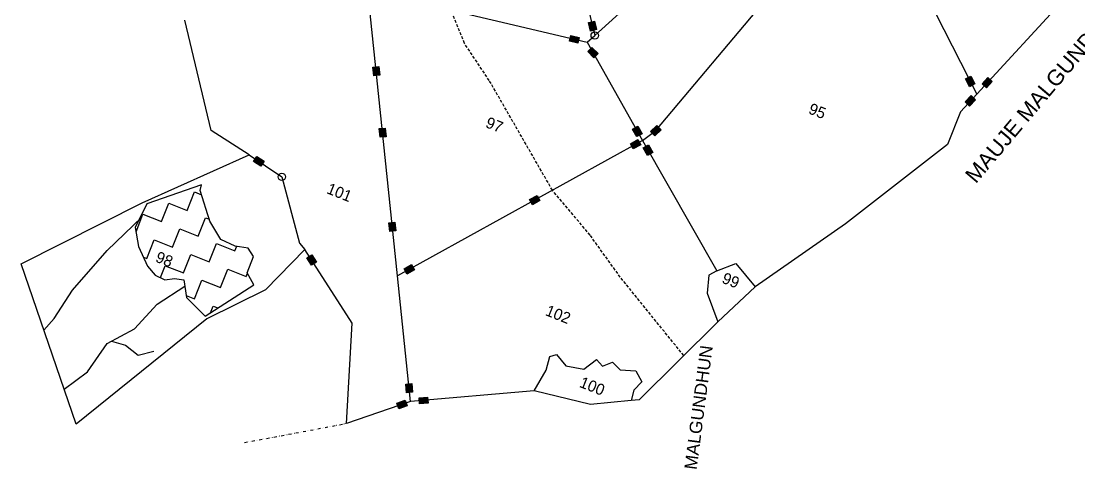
# Model space of a CAD drawing. Header units: metres. Extents: x 314619 to 317984, y 1901318 to 1905653.
# Drawn here: x 314619 to 316425, y 1901318 to 1902082 of the extents above; entities that cross this region are included whole.
import ezdxf

# ---------------------------------------------------------------- set-up
doc = ezdxf.new("R2010")
doc.units = ezdxf.units.M
doc.header["$MEASUREMENT"] = 0
doc.linetypes.add('DASHED', pattern=[0.75, 0.5, -0.25])
doc.linetypes.add('DIVIDE', pattern=[1.25, 0.5, -0.25, 0, -0.25, 0, -0.25])
for name, color, linetype in [('LINE_FOOTPATH', 1, 'DASHED'), ('LINE_WATER', 4, 'Continuous'), ('POLY_HATCH', 12, 'Continuous'), ('POLY_PARCEL', 6, 'Continuous'), ('TEXT_MAPOUT', 7, 'Continuous'), ('TEXT_PARCEL', 7, 'Continuous'), ('V_BOUND_LINE', 7, 'Continuous'), ('V_DIVIDE_LINE', 7, 'DIVIDE')]:
    doc.layers.add(name, color=color, linetype=linetype)
doc.styles.get("Standard").update_dxf_attribs({"font": 'arial.ttf'})
doc.styles.add('TEXT_MAP', font='')
doc.styles.get('TEXT_MAP').set_extended_font_data('Kruti Dev 050')

msp = doc.modelspace()

# ---------------------------------------------------------------- hatches: boundary and pattern name
for points in [[(315591.6, 1902065.1), (315601.6, 1902067.5), (315598.1, 1902081.9), (315588.1, 1902079.5)], [(315569.9, 1902044.3), (315572.2, 1902054.3), (315557.8, 1902057.7), (315555.4, 1902047.7)], [(315594, 1902037.2), (315586.8, 1902029.9), (315597.4, 1902019.5), (315604.6, 1902026.8)], [(315221.4, 1901988.6), (315231.6, 1901989.7), (315230.1, 1902004.4), (315219.9, 1902003.3)], [(316238.6, 1901970), (316247.7, 1901974.7), (316241, 1901987.9), (316231.9, 1901983.3)], [(316259.9, 1901974.9), (316267.5, 1901967.9), (316277.5, 1901978.8), (316270, 1901985.8)], [(316248.9, 1901947.9), (316241.4, 1901954.9), (316231.3, 1901944), (316238.8, 1901937)], [(315232.3, 1901883.7), (315242.5, 1901884.8), (315241, 1901899.5), (315230.8, 1901898.5)], [(315670.6, 1901884.9), (315679.5, 1901889.9), (315672.3, 1901902.8), (315663.3, 1901897.8)], [(315694.1, 1901893.9), (315701.2, 1901886.4), (315711.9, 1901896.6), (315704.9, 1901904.1)], [(315677.5, 1901871), (315672.5, 1901880), (315659.6, 1901872.8), (315664.5, 1901863.8)], [(315688.8, 1901852.8), (315697.7, 1901857.9), (315690.4, 1901870.8), (315681.4, 1901865.7)], [(315028.4, 1901834.4), (315034.1, 1901842.9), (315021.8, 1901851.2), (315016.1, 1901842.7)], [(315505.2, 1901775.8), (315500.2, 1901784.7), (315487.3, 1901777.6), (315492.2, 1901768.6)], [(315248.9, 1901723), (315259.1, 1901724.1), (315257.6, 1901738.8), (315247.4, 1901737.8)], [(315115.7, 1901683.3), (315107.1, 1901677.8), (315115.1, 1901665.3), (315123.7, 1901670.9)], [(315273.1, 1901659.2), (315278, 1901650.2), (315291, 1901657.4), (315286, 1901666.4)], [(315277.5, 1901447.6), (315287.7, 1901448.6), (315286.2, 1901463.4), (315276, 1901462.3)], [(315278.3, 1901425.3), (315275, 1901435), (315260.9, 1901430.2), (315264.2, 1901420.5)], [(315298.7, 1901439.1), (315299.6, 1901428.9), (315314.3, 1901430.2), (315313.4, 1901440.4)]]:
    msp.add_hatch(color=256).paths.add_polyline_path(points)

# ---------------------------------------------------------------- linework, layer by layer
for p, q in [((315588.1, 1902079.5), (315598.1, 1902081.9)), ((315591.6, 1902065.1), (315588.1, 1902079.5)), ((315598.1, 1902081.9), (315601.6, 1902067.5)), ((315601.6, 1902067.5), (315591.6, 1902065.1)), ((315555.4, 1902047.7), (315557.8, 1902057.7)), ((315569.9, 1902044.3), (315555.4, 1902047.7)), ((315557.8, 1902057.7), (315572.2, 1902054.3)), ((315572.2, 1902054.3), (315569.9, 1902044.3)), ((315586.8, 1902029.9), (315594, 1902037.2)), ((315597.4, 1902019.5), (315586.8, 1902029.9)), ((315594, 1902037.2), (315604.6, 1902026.8)), ((315604.6, 1902026.8), (315597.4, 1902019.5)), ((315219.9, 1902003.3), (315230.1, 1902004.4)), ((315230.1, 1902004.4), (315231.6, 1901989.7)), ((315221.4, 1901988.6), (315219.9, 1902003.3)), ((315231.6, 1901989.7), (315221.4, 1901988.6)), ((316231.9, 1901983.3), (316241, 1901987.9)), ((316241, 1901987.9), (316247.7, 1901974.7)), ((316259.9, 1901974.9), (316270, 1901985.8)), ((316270, 1901985.8), (316277.5, 1901978.8)), ((316238.6, 1901970), (316231.9, 1901983.3)), ((316247.7, 1901974.7), (316238.6, 1901970)), ((316267.5, 1901967.9), (316259.9, 1901974.9)), ((316277.5, 1901978.8), (316267.5, 1901967.9)), ((316231.3, 1901944), (316241.4, 1901954.9)), ((316241.4, 1901954.9), (316248.9, 1901947.9)), ((316238.8, 1901937), (316231.3, 1901944)), ((316248.9, 1901947.9), (316238.8, 1901937)), ((315230.8, 1901898.5), (315241, 1901899.5)), ((315232.3, 1901883.7), (315230.8, 1901898.5)), ((315241, 1901899.5), (315242.5, 1901884.8)), ((315663.3, 1901897.8), (315672.3, 1901902.8)), ((315670.6, 1901884.9), (315663.3, 1901897.8)), ((315672.3, 1901902.8), (315679.5, 1901889.9)), ((315694.1, 1901893.9), (315704.9, 1901904.1)), ((315711.9, 1901896.6), (315701.2, 1901886.4)), ((315704.9, 1901904.1), (315711.9, 1901896.6)), ((315242.5, 1901884.8), (315232.3, 1901883.7)), ((315659.6, 1901872.8), (315672.5, 1901880)), ((315679.5, 1901889.9), (315670.6, 1901884.9)), ((315672.5, 1901880), (315677.5, 1901871)), ((315701.2, 1901886.4), (315694.1, 1901893.9)), ((315664.5, 1901863.8), (315659.6, 1901872.8)), ((315677.5, 1901871), (315664.5, 1901863.8)), ((315681.4, 1901865.7), (315690.4, 1901870.8)), ((315688.8, 1901852.8), (315681.4, 1901865.7)), ((315690.4, 1901870.8), (315697.7, 1901857.9)), ((315016.1, 1901842.7), (315021.8, 1901851.2)), ((315028.4, 1901834.4), (315016.1, 1901842.7)), ((315021.8, 1901851.2), (315034.1, 1901842.9)), ((315034.1, 1901842.9), (315028.4, 1901834.4)), ((315697.7, 1901857.9), (315688.8, 1901852.8)), ((315487.3, 1901777.6), (315500.2, 1901784.7)), ((315492.2, 1901768.6), (315487.3, 1901777.6)), ((315505.2, 1901775.8), (315492.2, 1901768.6)), ((315500.2, 1901784.7), (315505.2, 1901775.8)), ((315247.4, 1901737.8), (315257.6, 1901738.8)), ((315248.9, 1901723), (315247.4, 1901737.8)), ((315257.6, 1901738.8), (315259.1, 1901724.1)), ((315259.1, 1901724.1), (315248.9, 1901723)), ((315107.1, 1901677.8), (315115.7, 1901683.3)), ((315115.7, 1901683.3), (315123.7, 1901670.9)), ((315115.1, 1901665.3), (315107.1, 1901677.8)), ((315123.7, 1901670.9), (315115.1, 1901665.3)), ((315273.1, 1901659.2), (315286, 1901666.4)), ((315286, 1901666.4), (315291, 1901657.4)), ((315278, 1901650.2), (315273.1, 1901659.2)), ((315291, 1901657.4), (315278, 1901650.2)), ((315276, 1901462.3), (315286.2, 1901463.4)), ((315277.5, 1901447.6), (315276, 1901462.3)), ((315286.2, 1901463.4), (315287.7, 1901448.6)), ((315287.7, 1901448.6), (315277.5, 1901447.6)), ((315260.9, 1901430.2), (315275, 1901435)), ((315264.2, 1901420.5), (315260.9, 1901430.2)), ((315275, 1901435), (315278.3, 1901425.3)), ((315298.7, 1901439.1), (315313.4, 1901440.4)), ((315299.6, 1901428.9), (315298.7, 1901439.1)), ((315314.3, 1901430.2), (315299.6, 1901428.9)), ((315313.4, 1901440.4), (315314.3, 1901430.2)), ((315278.3, 1901425.3), (315264.2, 1901420.5))]:
    msp.add_line(p, q)
for centre in [(315598.7, 1902057.4), (315064.4, 1901816.3)]:
    msp.add_circle(centre, 6.35)
at = {"layer": 'LINE_FOOTPATH', "ltscale": 10}
for p, q in [((315376.3, 1902044), (315353.4, 1902100.8)), ((315418.6, 1901980.7), (315376.3, 1902044)), ((315526.4, 1901793.4), (315418.6, 1901980.7)), ((315590.7, 1901716.9), (315526.4, 1901793.4)), ((315642.3, 1901645.1), (315590.7, 1901716.9)), ((315750.6, 1901511.3), (315642.3, 1901645.1))]:
    msp.add_line(p, q, dxfattribs=at)
at = {"layer": 'LINE_WATER'}
for p, q in [((314766.4, 1901690.5), (314825.4, 1901747.5)), ((314706.9, 1901622.8), (314766.4, 1901690.5)), ((314851.9, 1901598.9), (314898.6, 1901629.6)), ((314675.6, 1901574.4), (314706.9, 1901622.8)), ((314812.9, 1901556.8), (314851.9, 1901598.9)), ((314658.4, 1901554.6), (314675.6, 1901574.4)), ((314766, 1901532), (314812.9, 1901556.8)), ((314773.4, 1901535.9), (314797.5, 1901529.2)), ((314732.5, 1901483.3), (314766, 1901532)), ((314797.5, 1901529.2), (314819, 1901512)), ((314819, 1901512), (314846.1, 1901518.6)), ((314693, 1901454), (314732.5, 1901483.3))]:
    msp.add_line(p, q, dxfattribs=at)
at = {"layer": 'POLY_HATCH'}
for p, q in [((314927.3, 1901802.5), (314834.1, 1901770.3)), ((314925.2, 1901792.8), (314927.3, 1901802.5)), ((314941.8, 1901740.9), (314925.2, 1901792.8)), ((314834.1, 1901770.3), (314814.2, 1901730.1)), ((314960.1, 1901709.5), (314941.8, 1901740.9)), ((314814.2, 1901730.1), (314819.9, 1901697.3)), ((314819.9, 1901697.3), (314835.3, 1901663.7)), ((314985, 1901698.2), (314960.1, 1901709.5)), ((315007.2, 1901694.4), (314985, 1901698.2)), ((315005.5, 1901652.6), (315016.1, 1901680.2)), ((315016.1, 1901680.2), (315007.2, 1901694.4)), ((314835.3, 1901663.7), (314848.1, 1901648.7)), ((314848.1, 1901648.7), (314865, 1901640.5)), ((314865, 1901640.5), (314881.1, 1901642.6)), ((314881.1, 1901642.6), (314896.9, 1901640.6)), ((315016.4, 1901632), (315005.5, 1901652.6)), ((314896.9, 1901640.6), (314901.6, 1901610.4)), ((314933.6, 1901578.6), (315016.4, 1901632)), ((314901.6, 1901610.4), (314933.6, 1901578.6))]:
    msp.add_line(p, q, dxfattribs=at)
at = {"layer": 'POLY_HATCH', "linetype": 'Continuous'}
for p, q in [((314902.7, 1901758.9), (314915.2, 1901790.4)), ((314915.2, 1901790.4), (314927.5, 1901785.5)), ((314858.8, 1901740), (314871.3, 1901771.4)), ((314871.3, 1901771.4), (314902.7, 1901758.9)), ((314815.5, 1901722.7), (314827.3, 1901752.5)), ((314827.3, 1901752.5), (314858.8, 1901740)), ((314921.6, 1901715), (314934.1, 1901746.4)), ((314934.1, 1901746.4), (314940.8, 1901743.8)), ((314877.7, 1901696.1), (314890.2, 1901727.5)), ((314890.2, 1901727.5), (314921.6, 1901715)), ((314833.8, 1901677.1), (314846.3, 1901708.6)), ((314846.3, 1901708.6), (314877.7, 1901696.1)), ((314940.6, 1901671.1), (314953.1, 1901702.5)), ((314953.1, 1901702.5), (314984.5, 1901690)), ((314984.5, 1901690), (314987.6, 1901697.8)), ((314828.1, 1901679.4), (314833.8, 1901677.1)), ((314896.6, 1901652.2), (314909.1, 1901683.6)), ((314909.1, 1901683.6), (314940.6, 1901671.1)), ((314857.1, 1901644.3), (314865.2, 1901664.6)), ((314865.2, 1901664.6), (314896.6, 1901652.2)), ((314959.5, 1901627.2), (314972, 1901658.6)), ((314972, 1901658.6), (315003.4, 1901646.1)), ((315003.4, 1901646.1), (315005.8, 1901652)), ((314915.6, 1901608.2), (314928.1, 1901639.7)), ((314928.1, 1901639.7), (314959.5, 1901627.2)), ((314901, 1901614), (314915.6, 1901608.2)), ((314942.5, 1901584.3), (314947, 1901595.7)), ((314947, 1901595.7), (314955.2, 1901592.5))]:
    msp.add_line(p, q, dxfattribs=at)
at = {"layer": 'POLY_PARCEL'}
for p, q in [((315532.5, 1902333.2), (315598.7, 1902057.4)), ((315598.7, 1902057.4), (315887.6, 1902318.9)), ((315703, 1901895.2), (316064, 1902325.6)), ((316064, 1902325.6), (316250.8, 1901957.4)), ((315211.5, 1902134.3), (315585.9, 1902045.8)), ((315261.9, 1901647.2), (315211.5, 1902134.3)), ((315585.9, 1902045.8), (315598.7, 1902057.4)), ((315585.9, 1902045.8), (315680.2, 1901878.3)), ((315680.2, 1901878.3), (315261.9, 1901647.2)), ((315680.2, 1901878.3), (315703, 1901895.2)), ((315680.2, 1901878.3), (315807, 1901655.7)), ((315008.7, 1901853.8), (315064.4, 1901816.3)), ((315064.4, 1901816.3), (315094.4, 1901702.9)), ((315094.4, 1901702.9), (315103.8, 1901692.4)), ((315807, 1901655.7), (315839.8, 1901668.3)), ((315839.8, 1901668.3), (315872.4, 1901628.8)), ((315284.2, 1901432.7), (315261.9, 1901647.2)), ((315793.4, 1901648.3), (315790.6, 1901617.8)), ((315807, 1901655.7), (315793.4, 1901648.3)), ((315790.6, 1901617.8), (315808.7, 1901568.8)), ((315516, 1901486.6), (315521.8, 1901509.5)), ((315521.8, 1901509.5), (315533.5, 1901513)), ((315533.5, 1901513), (315549.1, 1901493.8)), ((315579.8, 1901488.1), (315601.6, 1901504.7)), ((315601.6, 1901504.7), (315612.1, 1901493.2)), ((315612.1, 1901493.2), (315629.2, 1901500.3)), ((315629.2, 1901500.3), (315642.2, 1901486.9)), ((315495.4, 1901451.1), (315516, 1901486.6)), ((315549.1, 1901493.8), (315579.8, 1901488.1)), ((315642.2, 1901486.9), (315668.9, 1901485.3)), ((315668.9, 1901485.3), (315679, 1901466.6)), ((315679, 1901466.6), (315665.6, 1901452.4)), ((315665.6, 1901452.4), (315661, 1901434.4))]:
    msp.add_line(p, q, dxfattribs=at)
at = {"layer": 'V_BOUND_LINE'}
for p, q in [((316467, 1902192.1), (316250.8, 1901957.4)), ((314944, 1901895.1), (314898.8, 1902083.5)), ((316250.8, 1901957.4), (316222.9, 1901927.4)), ((316222.9, 1901927.4), (316201.1, 1901871.2)), ((315008.7, 1901853.8), (314944, 1901895.1)), ((316201.1, 1901871.2), (316026.6, 1901735.9)), ((314825.9, 1901771.7), (315008.7, 1901853.8)), ((314619.4, 1901667.8), (314825.9, 1901771.7)), ((316026.6, 1901735.9), (315872.4, 1901628.8)), ((315103.8, 1901692.4), (315036.6, 1901623.2)), ((315184.7, 1901566.7), (315103.8, 1901692.4)), ((314713.6, 1901394), (314619.4, 1901667.8)), ((315872.4, 1901628.8), (315808.7, 1901568.8)), ((315036.6, 1901623.2), (314936.6, 1901574.1)), ((314936.6, 1901574.1), (314713.6, 1901394)), ((315174.8, 1901395.4), (315184.7, 1901566.7)), ((315808.7, 1901568.8), (315674.3, 1901435.7)), ((315495.4, 1901451.1), (315284.2, 1901432.7)), ((315591.4, 1901427.7), (315495.4, 1901451.1)), ((315284.2, 1901432.7), (315174.8, 1901395.4)), ((315661, 1901434.4), (315591.4, 1901427.7)), ((315674.3, 1901435.7), (315661, 1901434.4))]:
    msp.add_line(p, q, dxfattribs=at)
at = {"layer": 'V_DIVIDE_LINE', "ltscale": 10}
msp.add_line((315000.9, 1901362.9), (315174.8, 1901395.4), dxfattribs=at)

# ---------------------------------------------------------------- texts
at = {"layer": 'TEXT_MAPOUT'}
for s, height, rotation, p in [('MAUJE MALGUNDCHI SHIV', 26.632, 49.8637, (316249.3, 1901803.5)), ('MALGUNDHUN', 21.31, 82.5295, (315772.6, 1901315.6))]:
    msp.add_text(s, height=height, rotation=rotation, dxfattribs=at).set_placement(p)
at = {"layer": 'TEXT_PARCEL', "style": 'TEXT_MAP'}
for s, p in [('95', (315962.1, 1901925)), ('97', (315410.8, 1901901.4)), ('101', (315139.5, 1901788.7)), ('98', (314847.2, 1901672)), ('99', (315814.3, 1901636)), ('102', (315512.9, 1901580.6)), ('100', (315571.1, 1901458.2))]:
    msp.add_text(s, height=19.17, rotation=338.3209, dxfattribs=at).set_placement(p)

doc.saveas('drawing.dxf')
